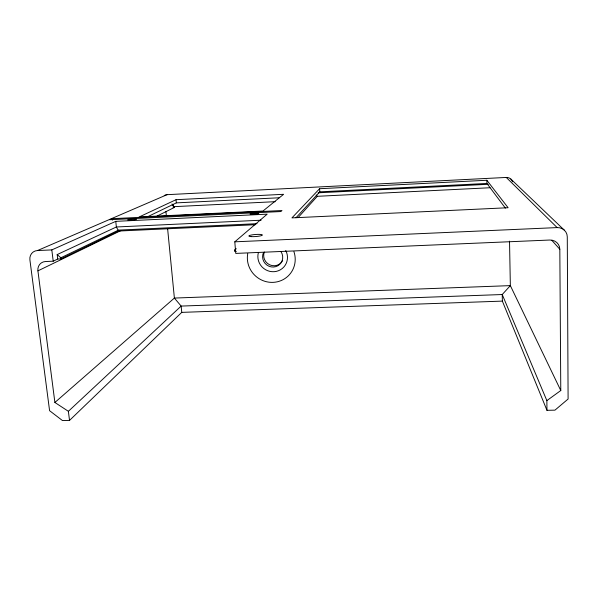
<?xml version="1.0" encoding="UTF-8"?>
<svg xmlns="http://www.w3.org/2000/svg" width="598" height="598" viewBox="0 0 598 598"><rect width="100%" height="100%" fill="white"/><g stroke="black" fill="none" stroke-linecap="round" stroke-linejoin="round"><path stroke-width="0.9" d="M236.33 251.377L234.618 251.444L234.528 250.308L236.098 248.521M298.028 217.657L317.306 196.308L490.016 187.742M295.98 217.784L319.788 191.838L486.914 183.459L505.385 208.119M319.594 188.714L291.944 217.881L508.106 207.73L486.839 180.26L319.594 188.714L319.788 191.838M167.066 194.671L37.502 250.54A9.321 8.507 50.7 0 0 29.907 259.928L49.582 410.684L62.461 420.558L69.525 420.409L181.762 312.373L502.365 301.115L546.961 410.318L554.966 410.146L568.1 399.015L567.278 236.86A10.114 9.605 -23.2 0 0 557.149 227.591L506.267 177.442L167.066 194.671A6.107 5.786 55.2 0 0 164.211 195.628M69.525 420.409L68.374 411.312L181.149 306.079L502.23 294.53L510.348 285.62L509.526 241.151M234.528 250.308L235.889 249.082M68.374 411.312L54.889 402.469L174.384 298.066L510.348 285.62L560.782 390.531L546.864 400.615L546.961 410.318M560.782 390.531L559.818 249.254A10.054 9.553 -21.1 0 0 549.726 240.03L235.754 253.41L234.797 241.824L267.186 214.151L115.758 221.357L51.809 249.904L37.502 250.54M157.035 216.072L174.519 207.379L171.97 203.963M54.889 402.469L37.921 270.864L121.125 230.462M37.921 270.864A9.291 8.492 49.7 0 1 45.53 261.52L53.222 261.191L57.729 259.031L60.989 258.897L118.598 231.045L255.264 224.721M147.885 216.596L176.335 202.879L279.199 197.774M261.117 220.206L116.371 226.986L57.176 254.576L60.854 257.783L118.501 230.11L257.05 223.682M176.036 199.695L139.14 216.969L262.971 211.027L283.609 194.305L176.036 199.695L176.335 202.879M112.215 218.666L109.733 219.735L280.873 211.55L281.987 210.526L112.215 218.666L112.372 220.131M318.084 192.803L488.26 184.289M174.04 206.654L275.2 201.683M234.797 241.824L557.149 227.591M173.024 207.2L174.519 207.379M510.834 179.056L564.288 230.125M551.797 240.291L559.818 249.254M316.125 194.978L317.306 196.308M546.864 400.615L502.23 294.53L502.365 301.115M51.809 249.904L53.222 261.191M60.854 257.783L60.989 258.897M57.176 254.576L57.729 259.031M118.598 231.045L116.371 226.986L115.758 221.357M165.945 211.625L166.401 216.267M167.582 228.354L174.384 298.066L181.149 306.079L181.762 312.373M172.889 204.344L173.039 205.914M486.839 180.26L486.914 183.459M282.667 260.451A10.129 9.815 39.3 0 1 269.713 264.824A10.129 9.815 39.3 0 1 264.316 252.027M280.993 251.683A10.203 9.882 39.2 0 1 273.398 267.037A10.203 9.882 39.2 0 1 263.569 252.431M293.917 251.609A24.241 23.464 39.1 0 1 273.062 282.368A24.241 23.464 39.1 0 1 247.744 253.574M285.739 250.495A15.002 14.531 39.2 0 1 274.153 271.694A15.002 14.531 39.2 0 1 258.463 252.378M506.267 177.442A6.466 6.234 -31.3 0 1 512.546 181.799M251.25 236.621A6.84 1.039 -4.2 0 0 262.335 235.201A6.84 1.039 -4.2 0 0 253.238 234.708A6.84 1.039 -4.2 0 0 251.25 236.621M129.811 220.124A4.418 0.531 -5 0 0 136.576 219.107A4.418 0.531 -5 0 0 130.147 219.167A4.418 0.531 -5 0 0 129.811 220.124M251.616 214.263A4.41 0.561 -4.1 0 0 258.77 213.426A4.41 0.561 -4.1 0 0 252.924 213.209A4.41 0.561 -4.1 0 0 251.616 214.263"/></g></svg>
